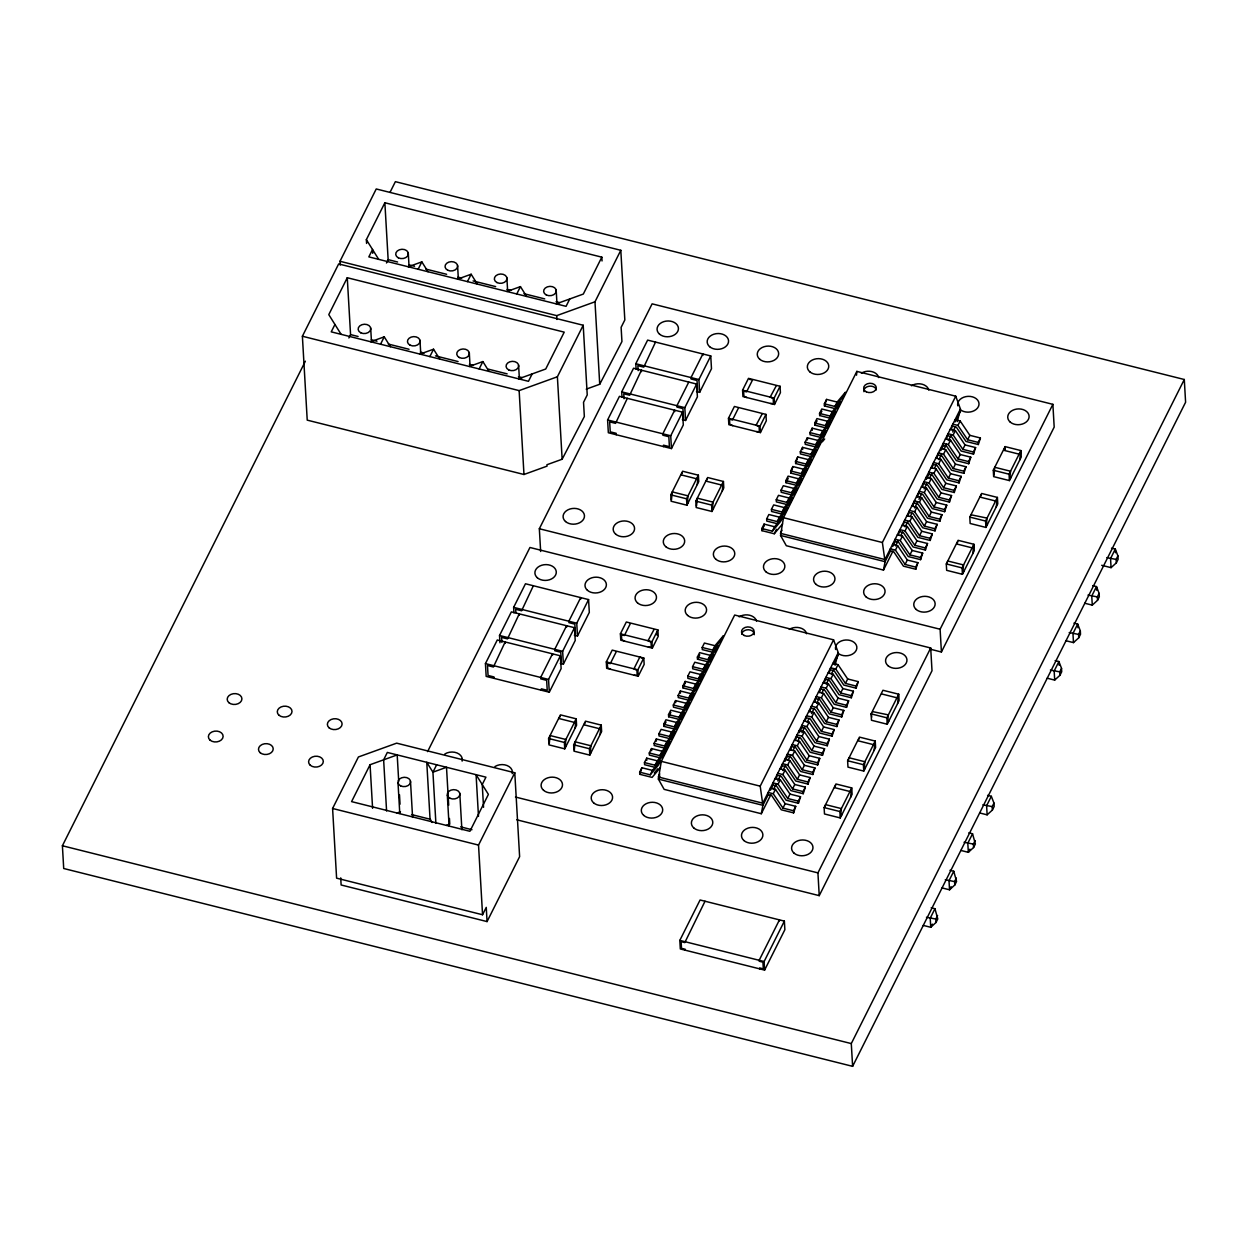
<?xml version="1.0" encoding="UTF-8"?>
<svg xmlns="http://www.w3.org/2000/svg" width="1248" height="1248" viewBox="0 0 1248 1248"><rect width="100%" height="100%" fill="white"/><g stroke="black" fill="none" stroke-linecap="round" stroke-linejoin="round"><path stroke-width="1.5" d="M856.534 375.196L856.846 371.389L955.75 396.193L960.43 409.016L957.278 421.59M761.296 813.727L762.902 805.319L760.204 786.162L833.57 639.834L734.666 615.03L661.3 761.358L658.382 779.111L664.139 789.36L761.296 813.727L770.827 794.726M856.846 371.389L783.479 517.702L780.546 535.454L786.318 545.719L883.475 570.071L885.082 561.678L882.383 542.506L955.75 396.193M835.099 665.231L838.266 652.657L833.57 639.834M302.39 336.242L338.66 263.936L583.206 325.26L587.231 394.93L583.534 402.308L584.345 416.536L562.146 459.233L546.952 464.724L547.03 466.144L523.973 474.49L307.226 420.139L302.39 336.242L519.137 390.608L557.388 376.771L583.206 325.26M340.205 265.091L339.986 261.284L376.241 188.963L620.802 250.302L624.827 319.972L621.114 327.35L621.941 341.562L599.726 384.259L586.232 389.158M390.14 192.13L395.382 181.662L1184.29 379.501L1185.6 402.246L852.618 1066.338L63.71 868.499L62.4 845.754L305.37 361.202M518.606 378.83L545.719 369.018L564.221 332.14L347.272 277.727L328.786 314.621L341.11 334.324M366.584 243.438L366.366 239.647L384.868 202.753L601.817 257.166L602.035 260.957M334.948 324.48L331.235 331.859L528.466 381.311L532.163 373.932M348.878 337.958L350.563 334.604L347.272 277.727M386.474 262.985L388.144 259.631L384.868 202.753M380.546 344.214L384.244 336.835L390.406 346.694M418.142 269.256L421.84 261.877L428.002 271.721M429.858 356.585L433.555 349.206L439.717 359.05M467.438 281.611L471.151 274.232L477.298 284.092M479.154 368.94L482.867 361.561L489.013 371.42M516.75 293.982L520.447 286.603L526.609 296.447M569.759 298.958L566.062 306.337L368.831 256.885L372.528 249.506L372.746 253.297M601.817 257.166L583.315 294.06L556.202 303.872M487.063 921.586L486.252 907.374L482.555 914.753L336.601 878.155L332.592 808.486L358.41 756.974L396.661 743.153L514.784 772.777L519.62 856.658L487.063 921.586L341.125 884.988L340.72 877.89M599.726 384.259L594.984 301.798L620.802 250.302M398.72 781.451L397.192 754.915L370.063 764.728L351.577 801.622L469.903 831.293L488.405 794.399L476.081 774.696L478.483 816.395M427.58 751.624L529.948 547.482L930.696 647.993L932.006 670.738L819.234 895.643L516.781 819.796M540.649 551.491L539.339 528.746L652.111 303.841L1052.875 404.336L1054.186 427.097L941.413 652.002L930.072 649.147M485.441 663.593L497.281 639.99L560.383 655.808L561.132 668.616L549.292 692.219L486.174 676.4L485.441 663.593L548.543 679.427L549.292 692.219M499.949 642.798L499.528 635.482L511.368 611.879L574.486 627.697L575.219 640.489L563.378 664.108L560.227 663.312M513.942 612.862L513.63 607.37L525.47 583.768L588.572 599.586L589.321 612.378L577.481 635.996L574.33 635.201M607.604 419.952L619.445 396.349L682.562 412.168L683.296 424.96L671.455 448.578L608.338 432.744L607.604 419.952L670.722 435.786L671.455 448.578M622.019 397.332L621.707 391.841L633.547 368.222L696.649 384.056L697.398 396.848L685.558 420.467L682.391 419.671M636.121 369.205L635.794 363.73L647.634 340.111L710.752 355.945L711.485 368.737L699.644 392.356L696.493 391.56M436.644 764.806L432.931 772.184L435.895 823.368M533.364 585.733L521.602 610.771L515.689 609.289L515.876 612.612M627.338 398.315L615.576 423.353L609.664 421.871L610.241 431.824L616.153 433.306L616.231 434.725M655.528 342.092L643.765 367.13L637.853 365.648L638.134 370.625M688.771 382.075L676.931 405.694L677.009 407.113L682.921 408.595L683.498 418.548M548.543 679.427L560.383 655.808M563.378 664.108L562.645 651.316L574.486 627.697M577.481 635.996L576.748 623.204L588.572 599.586M670.722 435.786L682.562 412.168M685.558 420.467L684.809 407.675L696.649 384.056M699.644 392.356L698.911 379.548L710.752 355.945M482.555 914.753L478.53 845.083L514.784 772.777M548.59 738.488L560.43 714.87L576.217 718.832L576.576 725.228L564.736 748.847L548.964 744.884L548.59 738.488L564.377 742.451L564.736 748.847M670.769 494.848L682.609 471.229L698.381 475.192L698.755 481.588L686.915 505.206L671.128 501.244L670.769 494.848L686.54 498.794L686.915 505.206M560.102 716.321L558.995 718.536L574.782 722.498L575.89 720.283L575.11 728.177M682.282 472.68L681.174 474.895L696.946 478.858L698.053 476.642L697.273 484.536M564.377 742.451L576.217 718.832M686.54 498.794L698.381 475.192M606.31 661.924L612.222 650.114L643.781 658.024L644.155 664.42L638.227 676.229L606.668 668.32L606.31 661.924L637.868 669.833L638.227 676.229M620.396 633.812L626.324 622.003L657.883 629.912L658.242 636.308L652.33 648.118L620.771 640.208L620.396 633.812L651.955 641.722L652.33 648.118M728.473 418.283L734.401 406.474L765.944 414.383L766.319 420.779L760.406 432.588L728.848 424.679L728.473 418.283L760.032 426.192L760.406 432.588M742.576 390.172L748.488 378.362L780.047 386.272L780.421 392.668L774.493 404.477L742.934 396.568L742.576 390.172L774.134 398.081L774.493 404.477M573.643 744.775L585.484 721.157L601.255 725.119L601.63 731.515L589.789 755.118L574.018 751.171L573.643 744.775L589.415 748.722L589.789 755.118M695.807 501.119L707.647 477.516L723.434 481.478L723.793 487.874L711.953 511.477L696.181 507.53L695.807 501.119L711.594 505.081L711.953 511.477M585.156 722.608L584.048 724.823L599.82 728.785L600.928 726.57L600.148 734.464M707.32 478.967L706.212 481.182L721.999 485.129L723.107 482.914L722.327 490.823M589.415 748.722L601.255 725.119M711.594 505.081L723.434 481.478M637.868 669.833L643.781 658.024M651.955 641.722L657.883 629.912M760.032 426.192L765.944 414.383M774.134 398.081L780.047 386.272M639.662 772.169L641.878 767.754L652.439 770.39L660.738 760.562L658.523 764.993L650.224 774.821L639.662 772.169L639.787 774.306L652.111 777.395L660.41 767.567M644.467 762.59L646.698 758.16L657.244 760.796L665.543 750.968L663.328 755.399L655.028 765.227L644.467 762.59L644.592 764.712L655.153 767.364M649.288 752.996L651.503 748.566L662.064 751.218L670.348 741.374L668.132 745.805L659.833 755.633L649.288 752.996L649.412 755.118L659.974 757.77M654.092 743.402L656.308 738.972L666.869 741.624L675.168 731.78L672.937 736.211L664.654 746.039L654.092 743.402L654.217 745.524L666.541 748.628M658.897 733.808L661.128 729.378L671.674 732.03L679.973 722.202L677.758 726.617L669.458 736.46L658.897 733.808L659.022 735.946L671.346 739.034M663.718 724.214L665.933 719.784L676.494 722.436L684.778 712.608L682.562 717.023L674.263 726.866L663.718 724.214L663.827 726.352L676.166 729.44M668.522 714.62L670.738 710.19L681.299 712.842L689.598 703.014L687.367 707.444L679.084 717.272L668.522 714.62L668.647 716.758L679.208 719.41M673.327 705.026L675.558 700.596L686.104 703.248L694.403 693.42L692.188 697.85L683.888 707.678L673.327 705.026L673.452 707.164L684.013 709.816M678.148 695.432L680.363 691.002L690.924 693.654L699.208 683.826L696.992 688.256L688.693 698.084L678.148 695.432L678.257 697.57L688.834 700.222M682.952 685.838L685.168 681.424L695.729 684.06L704.028 674.232L701.797 678.662L693.514 688.49L682.952 685.838L683.077 687.976L693.638 690.628M687.757 676.244L689.988 671.83L700.534 674.466L708.833 664.638L706.618 669.068L698.318 678.896L687.757 676.244L687.882 678.382L700.206 681.47M692.578 666.666L694.793 662.236L705.354 664.888L713.638 655.044L711.422 659.474L703.123 669.302L692.578 666.666L692.687 668.788L705.026 671.876M697.382 657.072L699.598 652.642L710.159 655.294L718.458 645.45L716.227 649.88L707.944 659.708L697.382 657.072L697.507 659.194L708.068 661.846M702.187 647.478L704.402 643.048L714.964 645.7L723.263 635.872L721.048 640.286L712.748 650.13L702.187 647.478L702.312 649.615L712.873 652.252M761.826 528.528L764.057 524.098L774.602 526.75L782.902 516.922L780.686 521.352L772.387 531.18L761.826 528.528L761.951 530.665L774.275 533.754L782.574 523.926M766.646 518.934L768.862 514.519L779.423 517.156L787.722 507.328L785.491 511.758L777.192 521.586L766.646 518.934L766.771 521.071L777.332 523.723M771.451 509.34L773.666 504.925L784.228 507.562L792.527 497.734L790.312 502.164L782.012 511.992L771.451 509.34L771.576 511.477L783.9 514.566M776.256 499.762L778.487 495.331L789.032 497.968L797.332 488.14L795.116 492.57L786.817 502.398L776.256 499.762L776.381 501.883L788.705 504.972M781.076 490.168L783.292 485.737L793.853 488.389L802.152 478.546L799.921 482.976L791.622 492.804L781.076 490.168L781.201 492.289L791.762 494.941M785.881 480.574L788.096 476.143L798.658 478.795L806.957 468.952L804.742 473.382L796.442 483.21L785.881 480.574L786.006 482.695L796.567 485.347M790.686 470.98L792.917 466.549L803.462 469.201L811.762 459.373L809.546 463.788L801.247 473.632L790.686 470.98L790.811 473.117L803.135 476.206M795.506 461.386L797.722 456.955L808.283 459.607L816.566 449.779L814.351 454.21L806.052 464.038L795.506 461.386L795.631 463.523L806.192 466.175M800.311 451.792L802.526 447.361L813.088 450.013L821.387 440.185L819.172 444.616L810.872 454.444L800.311 451.792L800.436 453.929L810.997 456.581M805.116 442.198L807.347 437.767L817.892 440.419L826.192 430.591L823.976 435.022L815.677 444.85L805.116 442.198L805.241 444.335L817.565 447.424M809.936 432.604L812.152 428.173L822.713 430.825L830.996 420.997L828.781 425.428L820.482 435.256L809.936 432.604L810.061 434.741L820.622 437.393M814.741 423.01L816.956 418.595L827.518 421.231L835.817 411.403L833.586 415.834L825.302 425.662L814.741 423.01L814.866 425.147L827.19 428.236M819.546 413.431L821.777 409.001L832.322 411.637L840.622 401.809L838.406 406.24L830.107 416.068L819.546 413.431L819.671 415.553L831.995 418.642M824.366 403.837L826.582 399.407L837.143 402.059L845.426 392.215L843.211 396.646L834.912 406.474L824.366 403.837L824.476 405.959L835.052 408.611M639.787 774.306L641.878 767.754M663.827 726.352L666.058 721.921M668.647 716.758L670.862 712.327M683.077 687.976L684.559 685.027M697.507 659.194L699.722 654.779M761.951 530.665L763.433 527.717M786.006 482.695L788.221 478.28M790.811 473.117L792.917 466.549M795.631 463.523L797.722 456.955M814.866 425.147L817.081 420.716M819.671 415.553L821.886 411.122M824.476 405.959L826.582 399.407M650.224 774.821L652.439 770.39M655.028 765.227L657.244 760.796M659.833 755.633L662.064 751.218M664.654 746.039L666.869 741.624M669.458 736.46L671.674 732.03M674.263 726.866L676.494 722.436M679.084 717.272L681.299 712.842M683.888 707.678L686.104 703.248M688.693 698.084L690.924 693.654M693.514 688.49L695.729 684.06M698.318 678.896L700.534 674.466M703.123 669.302L705.354 664.888M707.944 659.708L710.159 655.294M712.748 650.13L714.964 645.7M772.387 531.18L774.602 526.75M777.192 521.586L779.423 517.156M782.012 511.992L784.228 507.562M786.817 502.398L789.032 497.968M791.622 492.804L793.853 488.389M796.442 483.21L798.658 478.795M801.247 473.632L803.462 469.201M806.052 464.038L808.283 459.607M810.872 454.444L813.088 450.013M815.677 444.85L817.892 440.419M820.482 435.256L822.713 430.825M825.302 425.662L827.518 421.231M830.107 416.068L832.322 411.637M834.912 406.474L837.143 402.059M774.275 533.754L776.506 529.324M659.786 773.916L658.258 776.974L762.778 803.182L838.266 652.657M781.95 530.275L780.421 533.333L884.957 559.541L960.43 409.016M659.911 776.053L658.382 779.111L762.902 805.319L768.269 794.617L768.144 792.48L773.245 793.759L782.948 808.111L793.494 810.748L793.619 812.885L781.295 809.796L771.607 795.46L768.269 794.617M679.817 940.399L700.081 899.995L784.368 921.118L784.867 929.698L764.603 970.102L680.316 948.964L679.817 940.399L764.104 961.537L764.603 970.102M705.026 901.228L684.809 942.583L681.112 941.663L681.502 948.324L685.199 949.26L685.261 950.212M770.484 790.187L773.074 785.023L772.964 782.886L778.066 784.165L787.753 798.517L798.314 801.154L798.424 803.291L786.1 800.202L776.412 785.866L773.074 785.023M776.162 778.877L777.769 773.308L782.87 774.587L792.558 788.923L803.119 791.575L803.244 793.697L790.92 790.608L781.217 776.272L777.894 775.429M780.967 769.283L782.574 763.714L787.675 764.993L797.378 779.329L807.924 781.981L808.049 784.103L795.725 781.014L786.037 766.678L782.699 765.835M784.914 761.42L787.504 756.241L787.394 754.12L792.496 755.399L802.183 769.735L812.744 772.387L812.854 774.509L800.53 771.42L790.842 757.084L787.504 756.241M790.592 750.095L792.199 744.526L797.3 745.805L806.988 760.141L817.549 762.793L817.674 764.93L805.35 761.826L795.647 747.49L792.324 746.663M795.397 740.501L797.004 734.932L802.105 736.211L811.793 750.547L822.354 753.199L822.479 755.336L810.155 752.248L800.467 737.896L797.129 737.069M799.344 732.638L801.934 727.475L801.824 725.338L806.926 726.617L816.613 740.953L827.174 743.605L827.284 745.742L814.96 742.654L805.272 728.302L801.934 727.475M805.022 721.328L806.629 715.744L811.73 717.023L821.418 731.359L831.979 734.011L832.104 736.148L819.78 733.06L810.077 718.708L806.754 717.881M809.827 711.734L811.434 706.15L816.535 707.429L826.223 721.781L836.784 724.417L836.909 726.554L824.585 723.466L814.897 709.129L811.559 708.287M814.648 702.14L816.239 696.556L821.356 697.835L831.043 712.187L841.589 714.823L841.714 716.96L829.39 713.872L819.702 699.535L816.364 698.693M819.452 692.546L821.059 686.962L826.16 688.256L835.848 702.593L846.409 705.245L846.534 707.366L834.21 704.278L824.507 689.941L821.184 689.099M824.257 682.952L825.864 677.383L830.965 678.662L840.653 692.999L851.214 695.651L851.339 697.772L839.015 694.684L829.327 680.347L825.989 679.505M829.078 673.358L830.669 667.789L835.786 669.068L845.473 683.405L856.019 686.057L856.144 688.178L843.82 685.09L834.132 670.753L830.794 669.911M833.789 663.967L838.391 654.794M890.448 550.976L893.771 551.803L903.458 566.155L915.798 569.244L915.673 567.107L905.112 564.455L895.424 550.118L890.323 548.839L890.448 550.976L885.082 561.678L780.546 535.454M892.663 546.546L895.253 541.382L895.128 539.245L900.229 540.524L909.917 554.876L920.478 557.513L920.603 559.65L908.279 556.561L898.591 542.209L895.253 541.382M898.326 535.236L899.933 529.651L905.034 530.93L914.737 545.282L925.283 547.919L925.408 550.056L913.084 546.967L903.396 532.631L900.058 531.788M903.146 525.642L904.753 520.057L909.854 521.336L919.542 535.688L930.103 538.325L930.212 540.462L917.888 537.373L908.201 523.037L904.862 522.194M907.951 516.048L909.558 510.479L914.659 511.758L924.347 526.094L934.908 528.746L935.033 530.868L922.709 527.779L913.006 513.443L909.683 512.6M912.756 506.454L914.363 500.885L919.464 502.164L929.167 516.5L939.713 519.152L939.838 521.274L927.514 518.185L917.826 503.849L914.488 503.006M917.576 496.86L919.183 491.291L924.284 492.57L933.972 506.906L944.533 509.558L944.642 511.68L932.318 508.591L922.631 494.255L919.292 493.412M922.381 487.266L923.988 481.697L929.089 482.976L938.777 497.312L949.338 499.964L949.463 502.102L937.139 498.997L927.436 484.661L924.113 483.834M926.328 479.404L928.918 474.24L928.793 472.103L933.894 473.382L943.597 487.718L954.143 490.37L954.268 492.508L941.944 489.419L932.256 475.067L928.918 474.24M932.006 468.094L933.613 462.509L938.714 463.788L948.402 478.124L958.963 480.776L959.072 482.914L946.748 479.825L937.061 465.473L933.722 464.646M936.811 458.5L938.418 452.915L943.519 454.194L953.207 468.546L963.768 471.182L963.893 473.32L951.569 470.231L941.866 455.879L938.543 455.052M940.758 450.622L943.348 445.458L943.223 443.321L948.324 444.6L958.012 458.952L968.573 461.588L968.698 463.726L956.374 460.637L946.686 446.3L943.348 445.458M946.436 439.312L948.043 433.727L953.144 435.006L962.832 449.358L973.393 451.994L973.502 454.132L961.178 451.043L951.491 436.706L948.152 435.864M951.241 429.718L952.848 424.148L957.949 425.428L967.637 439.764L978.198 442.416L978.323 444.538L965.999 441.449L956.296 427.112L952.973 426.27M955.188 421.84L960.554 411.154M773.417 789.547L776.022 784.368M777.754 780.92L780.343 775.741M782.948 770.562L785.538 765.383M788.128 760.204L790.733 755.024M793.322 749.845L795.054 746.398M797.659 741.218L799.391 737.755M801.98 732.592L804.586 727.412M807.175 722.233L808.907 718.77M811.512 713.591L814.102 708.412M816.707 703.232L819.296 698.053M821.902 692.874L823.633 689.426M826.223 684.247L828.812 679.068M831.418 673.889L834.007 668.71M883.475 570.071L892.991 551.086M895.596 545.906L898.186 540.727M900.791 535.548L902.507 532.1M905.112 526.921L907.702 521.742M910.307 516.563L912.038 513.115M914.628 507.936L917.233 502.757M918.965 499.294L921.554 494.114M924.16 488.935L926.749 483.756M929.354 478.577L931.944 473.398M934.549 468.218L936.281 464.771M938.87 459.592L941.46 454.412M944.065 449.233L946.655 444.054M948.386 440.606L950.992 435.427M952.723 431.964L955.313 426.785M773.245 793.759L775.476 789.344L770.375 788.05M778.066 784.165L780.281 779.75L775.18 778.471M782.87 774.587L785.086 770.156L779.984 768.877M787.675 764.993L789.906 760.562L784.805 759.283M792.496 755.399L794.711 750.968L789.61 749.689M797.3 745.805L799.516 741.374L794.414 740.095M802.105 736.211L804.336 731.78L799.219 730.501M806.926 726.617L809.141 722.186L804.04 720.907M811.73 717.023L813.946 712.592L808.844 711.313M816.535 707.429L818.766 703.014L813.649 701.719M821.356 697.835L823.571 693.42L818.47 692.141M826.16 688.256L828.376 683.826L823.274 682.547M830.965 678.662L833.196 674.232L828.079 672.953M835.786 669.068L838.001 664.638L832.9 663.359M895.424 550.118L897.64 545.688L892.538 544.409M900.229 540.524L902.444 536.094L897.343 534.815M905.034 530.93L907.265 526.516L902.164 525.236M909.854 521.336L912.07 516.922L906.968 515.642M914.659 511.758L916.874 507.328L911.773 506.048M919.464 502.164L921.695 497.734L916.594 496.454M924.284 492.57L926.5 488.14L921.398 486.86M929.089 482.976L931.304 478.546L926.203 477.266M933.894 473.382L936.125 468.952L931.024 467.672M938.714 463.788L940.93 459.358L935.828 458.078M943.519 454.194L945.734 449.764L940.633 448.484M948.324 444.6L950.555 440.185L945.438 438.89M953.144 435.006L955.36 430.591L950.258 429.312M957.949 425.428L960.164 420.997L955.063 419.718M782.948 808.111L785.164 803.681L775.476 789.344M787.753 798.517L789.968 794.087L780.281 779.75M792.558 788.923L794.773 784.493L785.086 770.156M797.378 779.329L799.594 774.899L789.906 760.562M802.183 769.735L804.398 765.305L794.711 750.968M806.988 760.141L809.203 755.711L799.516 741.374M811.793 750.547L814.024 746.117L804.336 731.78M816.613 740.953L818.828 736.538L809.141 722.186M821.418 731.359L823.633 726.944L813.946 712.592M826.223 721.781L828.454 717.35L818.766 703.014M831.043 712.187L833.258 707.756L823.571 693.42M835.848 702.593L838.063 698.162L828.376 683.826M840.653 692.999L842.884 688.568L833.196 674.232M845.473 683.405L847.688 678.974L838.001 664.638M905.112 564.455L907.327 560.04L897.64 545.688M909.917 554.876L912.148 550.446L902.444 536.094M914.737 545.282L916.952 540.852L907.265 526.516M919.542 535.688L921.757 531.258L912.07 516.922M924.347 526.094L926.578 521.664L916.874 507.328M929.167 516.5L931.382 512.07L921.695 497.734M933.972 506.906L936.187 502.476L926.5 488.14M938.777 497.312L941.008 492.882L931.304 478.546M943.597 487.718L945.812 483.288L936.125 468.952M948.402 478.124L950.617 473.71L940.93 459.358M953.207 468.546L955.422 464.116L945.734 449.764M958.012 458.952L960.242 454.522L950.555 440.185M962.832 449.358L965.047 444.928L955.36 430.591M967.637 439.764L969.852 435.334L960.164 420.997M793.494 810.748L795.725 806.333L785.164 803.681M798.314 801.154L800.53 796.739L789.968 794.087M803.119 791.575L805.334 787.145L794.773 784.493M807.924 781.981L810.155 777.551L799.594 774.899M812.744 772.387L814.96 767.957L804.398 765.305M817.549 762.793L819.764 758.363L809.203 755.711M822.354 753.199L824.569 748.769L814.024 746.117M827.174 743.605L829.39 739.175L818.828 736.538M831.979 734.011L834.194 729.581L823.633 726.944M836.784 724.417L838.999 720.002L828.454 717.35M841.589 714.823L843.82 710.408L833.258 707.756M846.409 705.245L848.624 700.814L838.063 698.162M851.214 695.651L853.429 691.22L842.884 688.568M856.019 686.057L858.25 681.626L847.688 678.974M915.673 567.107L917.888 562.676L907.327 560.04M920.478 557.513L922.693 553.082L912.148 550.446M925.283 547.919L927.514 543.504L916.952 540.852M930.103 538.325L932.318 533.91L921.757 531.258M934.908 528.746L937.123 524.316L926.578 521.664M939.713 519.152L941.944 514.722L931.382 512.07M944.533 509.558L946.748 505.128L936.187 502.476M949.338 499.964L951.553 495.534L941.008 492.882M954.143 490.37L956.374 485.94L945.812 483.288M958.963 480.776L961.178 476.346L950.617 473.71M963.768 471.182L965.983 466.752L955.422 464.116M968.573 461.588L970.788 457.174L960.242 454.522M973.393 451.994L975.608 447.58L965.047 444.928M978.198 442.416L980.413 437.986L969.852 435.334M793.619 812.885L795.725 806.333M798.424 803.291L800.53 796.739M803.244 793.697L805.334 787.145M808.049 784.103L810.155 777.551M812.854 774.509L814.96 767.957M817.674 764.93L819.764 758.363M822.479 755.336L824.569 748.769M827.284 745.742L829.39 739.175M832.104 736.148L834.194 729.581M836.909 726.554L838.999 720.002M841.714 716.96L843.82 710.408M846.534 707.366L848.624 700.814M851.339 697.772L853.429 691.22M856.144 688.178L858.25 681.626M915.798 569.244L917.888 562.676M920.603 559.65L922.693 553.082M925.408 550.056L927.514 543.504M930.212 540.462L932.318 533.91M935.033 530.868L937.123 524.316M939.838 521.274L941.944 514.722M944.642 511.68L946.748 505.128M949.463 502.102L951.553 495.534M954.268 492.508L956.374 485.94M959.072 482.914L961.178 476.346M963.893 473.32L965.983 466.752M968.698 463.726L970.788 457.174M973.502 454.132L975.608 447.58M978.323 444.538L980.413 437.986M824.117 807.581L835.957 783.978L851.744 787.925L852.103 794.321L840.263 817.939L824.491 813.977L824.117 807.581L839.904 811.543L840.263 817.939M847.61 760.734L859.451 737.116L875.238 741.078L875.597 747.474L863.756 771.077L847.985 767.13L847.61 760.734L863.398 764.681L863.756 771.077M871.104 713.872L882.944 690.269L898.732 694.216L899.09 700.612L887.25 724.23L871.478 720.268L871.104 713.872L886.891 717.834L887.25 724.23M946.296 563.94L958.121 540.322L973.908 544.284L974.282 550.68L962.442 574.298L946.655 570.336L946.296 563.94L962.068 567.902L962.442 574.298M969.79 517.078L981.63 493.475L997.402 497.422L997.776 503.833L985.936 527.436L970.148 523.489L969.79 517.078L985.561 521.04L985.936 527.436M993.283 470.231L1005.124 446.612L1020.895 450.575L1021.27 456.971L1009.429 480.589L993.642 476.627L993.283 470.231L1009.055 474.193L1009.429 480.589M824.522 807.55L825.599 804.632L841.37 808.595L840.59 816.488L841.745 814.991M835.63 785.413L834.522 787.628L850.294 791.591L851.401 789.376L850.621 797.269M848.032 760.703L849.092 757.77L864.864 761.732L864.084 769.642L865.238 768.128M859.123 738.566L858.016 740.782L873.787 744.728L874.895 742.529L874.115 750.422M946.702 563.909L947.762 560.992L963.55 564.938L962.77 572.848L963.908 571.334M957.793 541.772L956.686 543.988L972.473 547.95L973.58 545.735L972.8 553.628M981.287 494.926L980.179 497.141L995.966 501.088L997.074 498.872L996.294 506.782M1004.78 448.063L1003.673 450.278L1019.46 454.241L1020.568 452.026L1019.788 459.919M764.104 961.537L784.368 921.118M839.904 811.543L851.744 787.925M863.398 764.681L875.238 741.078M886.891 717.834L898.732 694.216M962.068 567.902L973.908 544.284M985.561 521.04L997.402 497.422M1009.055 474.193L1020.895 450.575M819.234 895.643L817.924 872.882L930.696 647.993M941.413 652.002L940.103 629.242L1052.875 404.336M852.618 1066.338L851.292 1043.578L1184.29 379.501M931.211 907.795L934.955 908.731L930.212 918.185L930.743 927.28L923.239 925.408M949.993 870.308L953.753 871.26L949.01 880.698L949.541 889.793L942.037 887.921M968.791 832.837L972.551 833.773L967.808 843.211L968.339 852.322L960.835 850.434M987.589 795.35L991.333 796.286L986.606 805.74L987.137 814.835L979.633 812.947M932.318 924.128L930.743 927.28L936 922.475L937.778 918.934L934.955 908.731M951.116 886.657L949.541 889.793L954.798 884.988L956.576 881.447L953.753 871.26M969.914 849.17L968.339 852.322L973.596 847.517L975.374 843.976L972.551 833.773M936 922.475L935.813 919.058L937.576 915.517M954.798 884.988L954.595 881.587L956.374 878.046M973.596 847.517L973.393 844.1L975.172 840.559M987.137 814.835L992.394 810.03L992.191 806.614L993.97 803.072L991.333 796.286M1047.181 678.21L1054.685 680.098L1059.958 675.293L1059.755 671.876L1061.533 668.335L1058.897 661.549L1055.153 660.613M1065.979 640.739L1073.483 642.611L1078.74 637.806L1078.553 634.39L1080.331 630.848L1077.695 624.062L1073.951 623.126M1084.777 603.252L1092.281 605.124L1097.538 600.319L1097.351 596.918L1099.114 593.377L1096.493 586.591L1092.733 585.64M1101.703 565.297L1111.079 567.653L1116.336 562.848L1116.133 559.432L1117.912 555.89L1115.291 549.104L1111.531 548.168M992.394 810.03L994.172 806.489L993.97 803.072M1059.958 675.293L1061.72 671.752L1061.533 668.335M1078.74 637.806L1080.518 634.265L1080.331 630.848M1097.538 600.319L1099.316 596.778L1099.114 593.377M1116.336 562.848L1118.114 559.291L1117.912 555.89M822.307 441.808L824.678 439M654.326 772.964L657.883 768.752M408.283 266.776L421.84 261.877M457.579 279.146L471.151 274.232M506.891 291.502L520.447 286.603M370.687 341.749L384.244 336.835M419.999 354.104L433.555 349.206M339.986 261.284L556.733 315.635L594.984 301.798M469.295 366.475L482.867 361.561M397.082 813.01L400.468 811.777M446.394 825.38L449.779 824.148L449.452 818.454M1116.133 559.432L1106.804 557.606M1097.351 596.918L1088.006 595.093M1078.553 634.39L1069.208 632.58M1059.755 671.876L1050.41 670.051M992.191 806.614L982.847 804.788M973.393 844.1L964.064 842.275M954.595 881.587L945.266 879.762M935.813 919.058L926.468 917.249M388.144 259.631L397.582 262.002M408.907 264.841L414.554 266.261M425.88 269.1L446.628 274.295M457.954 277.134L461.729 278.086M473.039 280.925L495.674 286.603M507 289.442L510.775 290.378M523.973 293.701L544.721 298.896M556.046 301.735L559.822 302.687M749.518 379.314L752.482 380.063L746.554 391.872L743.605 391.123L743.886 396.1L746.881 397.55M635.794 363.73L698.911 379.548M621.707 391.841L684.809 407.675M350.563 334.604L358.098 336.492M371.311 339.799L376.974 341.219M388.284 344.058L409.032 349.268M420.358 352.108L424.133 353.059M435.443 355.883L458.094 361.561M469.404 364.4L473.179 365.352M488.28 369.143L507.14 373.87M518.45 376.709L522.226 377.645M783.479 517.702L882.383 542.506M539.339 528.746L940.103 629.242M513.63 607.37L576.748 623.204M642.829 658.492L639.834 657.041L633.922 668.85L636.917 670.301L637.198 675.277L634.28 675.246M499.528 635.482L562.645 651.316M661.3 761.358L760.204 786.162M515.471 797.035L817.924 872.882M411.559 814.57L430.529 819.328M460.574 826.862L471.962 829.717M332.592 808.486L478.53 845.083M62.4 845.754L851.292 1043.578M366.366 239.647L378.69 259.35M432.104 822.494L430.061 819.203L426.769 762.325L432.931 772.184L446.503 767.27L448.687 805.194M1115.494 552.739L1115.291 549.104L1110.548 558.542L1111.079 567.653M1096.696 590.226L1096.493 586.591L1091.75 596.029L1092.281 605.124M1077.913 627.713L1077.695 624.062L1072.952 633.516L1073.483 642.611M1059.115 665.2L1058.897 661.549L1054.17 671.003L1054.685 680.098M1010.911 477.625L1009.757 479.138L1010.537 471.229L994.75 467.282L993.97 475.176M1005.124 446.612L1005.295 449.81M987.418 524.488L986.263 525.985L987.043 518.092L971.303 514.847M897.608 703.56L898.388 695.666L897.281 697.882L881.509 693.919M888.732 721.282L887.578 722.779L888.358 714.886L872.633 711.625M871.525 713.84L871.712 717.163M812.152 428.173L812.276 430.31M807.347 437.767L807.456 439.904M802.526 447.361L802.651 449.498M776.147 385.991L770.188 397.082L773.183 398.549L773.464 403.525L770.546 403.494M762.044 414.102L756.085 425.209L759.08 426.66L759.377 431.636L756.46 431.605M764.057 524.098L764.182 526.235M779.485 920.837L779.438 919.885L759.174 960.289L759.221 961.241L762.934 962.177L763.308 968.838L759.611 967.918L759.658 968.869M738.379 408.174L732.467 419.983L729.503 419.234L729.784 424.211L732.794 425.662M713.435 508.529L712.296 510.026L713.076 502.133L697.289 498.17L696.509 506.08M702.936 355.384L702.858 353.964L691.018 377.582L691.096 379.002L697.024 380.484L697.601 390.437M688.397 502.242L687.242 503.755L688.022 495.846L672.251 491.899L671.471 499.793M674.747 411.606L674.669 410.186L662.828 433.805L662.906 435.224L668.834 436.706L669.396 446.659L663.484 445.177L663.562 446.597M685.168 681.424L685.292 683.545M680.363 691.002L680.488 693.139M675.558 700.596L675.667 702.733M657.025 632.034L657.212 635.357M641.519 371.623L641.425 370.204L629.678 395.242L623.75 393.76L624.047 398.736M653.968 629.632L648.008 640.739L651.019 642.19L651.3 647.166L648.383 647.135M656.308 738.972L656.432 741.109M651.503 748.566L651.628 750.703M646.698 758.16L646.823 760.282M630.302 623.704L624.39 635.513L621.426 634.764L621.722 639.74L624.718 641.191M616.216 651.815L610.288 663.624L607.339 662.875L607.62 667.852L610.615 669.302M591.271 752.17L590.117 753.683L590.897 745.774L575.125 741.811L574.345 749.72M580.772 599.024L580.694 597.605L568.854 621.223L568.932 622.643L574.844 624.125L575.422 634.078M556.187 290.113L556.967 303.514M556.733 315.635L556.951 319.441M557.388 376.771L562.146 459.233M566.67 627.151L566.592 625.716L554.752 649.334L554.83 650.754L560.758 652.236L561.335 662.189M566.218 745.898L565.079 747.396L565.859 739.487L550.072 735.54L549.292 743.434M552.583 655.262L552.505 653.827L540.665 677.446L540.743 678.865L546.655 680.347L547.232 690.3L541.32 688.818L541.398 690.238M518.591 365.071L519.371 378.472M519.137 390.608L523.973 474.49M506.875 277.742L507.655 291.143M519.34 615.28L519.262 613.844L507.499 638.882L501.587 637.4L501.868 642.377M505.253 643.391L505.159 641.971L493.412 666.994L487.484 665.512L488.062 675.464L493.974 676.946L494.068 678.366M469.295 352.716L470.059 366.116M457.579 265.372L458.344 278.772M483.553 807.3L482.243 784.54L485.94 777.161L387.332 752.435L383.635 759.814L386.584 810.997M459.794 793.4L461.885 829.764M447.33 795.257L449.093 825.88M419.983 340.345L420.763 353.746M408.268 253.016L409.048 266.417M410.483 781.03L412.589 817.393M399.485 794.726L400.031 804.196M398.018 782.886L399.781 813.509M370.672 327.974L371.452 341.375M370.063 764.728L372.59 808.33M957.778 405.818A10.702 7.894 -3.3 0 1 970.289 396.427A10.702 7.894 -3.3 0 1 977.543 408.018A10.702 7.894 -3.3 0 1 960.071 409.484M911.446 385.757A10.702 7.894 -3.3 0 1 928.793 390.109M861.338 373.199A10.702 7.894 -3.3 0 1 878.701 377.551M863.897 391.7A6.318 4.664 -3.3 0 1 869.092 386.209A6.318 4.664 -3.3 0 1 876.361 389.844M494.91 766.568A10.702 7.894 -3.3 0 1 507.156 765.554A10.702 7.894 -3.3 0 1 512.226 773.682M444.818 754.01A10.702 7.894 -3.3 0 1 457.064 752.981A10.702 7.894 -3.3 0 1 462.134 761.124M835.598 649.459A10.702 7.894 -3.3 0 1 848.125 640.068A10.702 7.894 -3.3 0 1 855.379 651.659A10.702 7.894 -3.3 0 1 837.892 653.125M789.266 629.398A10.702 7.894 -3.3 0 1 806.629 633.75M739.175 616.84A10.702 7.894 -3.3 0 1 756.522 621.192M741.671 634.14A6.318 4.664 -3.3 0 1 748.566 629.756A6.318 4.664 -3.3 0 1 754.244 634.702M210.054 740.126A7.379 5.444 -3.3 0 0 222.659 738.254A7.379 5.444 -3.3 0 0 214.547 731.172A7.379 5.444 -3.3 0 0 210.054 740.126M228.852 702.64A7.379 5.444 -3.3 0 0 241.457 700.768A7.379 5.444 -3.3 0 0 233.345 693.701A7.379 5.444 -3.3 0 0 228.852 702.64M260.146 752.684A7.379 5.444 -3.3 0 0 272.75 750.812A7.379 5.444 -3.3 0 0 264.638 743.746A7.379 5.444 -3.3 0 0 260.146 752.684M278.944 715.198A7.379 5.444 -3.3 0 0 291.548 713.326A7.379 5.444 -3.3 0 0 283.436 706.259A7.379 5.444 -3.3 0 0 278.944 715.198M310.253 765.242A7.379 5.444 -3.3 0 0 322.842 763.37A7.379 5.444 -3.3 0 0 314.73 756.304A7.379 5.444 -3.3 0 0 310.253 765.242M329.035 727.771A7.379 5.444 -3.3 0 0 341.64 725.884A7.379 5.444 -3.3 0 0 333.528 718.817A7.379 5.444 -3.3 0 0 329.035 727.771M916.188 609.461A10.702 7.894 -3.3 0 0 934.471 606.731A10.702 7.894 -3.3 0 0 922.693 596.482A10.702 7.894 -3.3 0 0 916.188 609.461M866.081 596.903A10.702 7.894 -3.3 0 0 884.38 594.173A10.702 7.894 -3.3 0 0 872.602 583.908A10.702 7.894 -3.3 0 0 866.081 596.903M815.989 584.329A10.702 7.894 -3.3 0 0 834.272 581.615A10.702 7.894 -3.3 0 0 822.51 571.35A10.702 7.894 -3.3 0 0 815.989 584.329M765.898 571.771A10.702 7.894 -3.3 0 0 784.181 569.041A10.702 7.894 -3.3 0 0 772.403 558.792A10.702 7.894 -3.3 0 0 765.898 571.771M715.806 559.213A10.702 7.894 -3.3 0 0 734.089 556.483A10.702 7.894 -3.3 0 0 722.311 546.218A10.702 7.894 -3.3 0 0 715.806 559.213M665.714 546.64A10.702 7.894 -3.3 0 0 683.998 543.925A10.702 7.894 -3.3 0 0 672.22 533.66A10.702 7.894 -3.3 0 0 665.714 546.64M615.607 534.082A10.702 7.894 -3.3 0 0 633.89 531.367A10.702 7.894 -3.3 0 0 622.128 521.102A10.702 7.894 -3.3 0 0 615.607 534.082M565.516 521.524A10.702 7.894 -3.3 0 0 583.799 518.794A10.702 7.894 -3.3 0 0 572.036 508.544A10.702 7.894 -3.3 0 0 565.516 521.524M1010.162 422.042A10.702 7.894 -3.3 0 0 1028.446 419.312A10.702 7.894 -3.3 0 0 1016.668 409.063A10.702 7.894 -3.3 0 0 1010.162 422.042M809.78 371.795A10.702 7.894 -3.3 0 0 828.064 369.065A10.702 7.894 -3.3 0 0 816.286 358.8A10.702 7.894 -3.3 0 0 809.78 371.795M759.689 359.221A10.702 7.894 -3.3 0 0 777.972 356.507A10.702 7.894 -3.3 0 0 766.194 346.242A10.702 7.894 -3.3 0 0 759.689 359.221M659.49 334.105A10.702 7.894 -3.3 0 0 677.773 331.375A10.702 7.894 -3.3 0 0 666.011 321.126A10.702 7.894 -3.3 0 0 659.49 334.105M709.597 346.663A10.702 7.894 -3.3 0 0 727.88 343.949A10.702 7.894 -3.3 0 0 716.102 333.684A10.702 7.894 -3.3 0 0 709.597 346.663M866.284 391.825A6.318 4.664 -3.3 0 0 876.252 388.222A6.318 4.664 -3.3 0 0 867.36 383.76A6.318 4.664 -3.3 0 0 866.284 391.825M794.009 853.102A10.702 7.894 -3.3 0 0 812.292 850.387A10.702 7.894 -3.3 0 0 800.53 840.122A10.702 7.894 -3.3 0 0 794.009 853.102M743.917 840.544A10.702 7.894 -3.3 0 0 762.2 837.814A10.702 7.894 -3.3 0 0 750.422 827.549A10.702 7.894 -3.3 0 0 743.917 840.544M693.826 827.986A10.702 7.894 -3.3 0 0 712.109 825.256A10.702 7.894 -3.3 0 0 700.331 814.991A10.702 7.894 -3.3 0 0 693.826 827.986M643.734 815.412A10.702 7.894 -3.3 0 0 662.017 812.698A10.702 7.894 -3.3 0 0 650.239 802.433A10.702 7.894 -3.3 0 0 643.734 815.412M593.627 802.854A10.702 7.894 -3.3 0 0 611.91 800.124A10.702 7.894 -3.3 0 0 600.148 789.875A10.702 7.894 -3.3 0 0 593.627 802.854M543.535 790.296A10.702 7.894 -3.3 0 0 561.818 787.566A10.702 7.894 -3.3 0 0 550.056 777.301A10.702 7.894 -3.3 0 0 543.535 790.296M887.983 665.683A10.702 7.894 -3.3 0 0 906.282 662.969A10.702 7.894 -3.3 0 0 894.504 652.704A10.702 7.894 -3.3 0 0 887.983 665.683M687.617 615.436A10.702 7.894 -3.3 0 0 705.9 612.706A10.702 7.894 -3.3 0 0 694.122 602.456A10.702 7.894 -3.3 0 0 687.617 615.436M637.51 602.878A10.702 7.894 -3.3 0 0 655.793 600.148A10.702 7.894 -3.3 0 0 644.03 589.883A10.702 7.894 -3.3 0 0 637.51 602.878M537.326 577.746A10.702 7.894 -3.3 0 0 555.61 575.032A10.702 7.894 -3.3 0 0 543.832 564.767A10.702 7.894 -3.3 0 0 537.326 577.746M587.418 590.304A10.702 7.894 -3.3 0 0 605.701 587.59A10.702 7.894 -3.3 0 0 593.923 577.325A10.702 7.894 -3.3 0 0 587.418 590.304M744.12 635.466A6.318 4.664 -3.3 0 0 754.088 631.862A6.318 4.664 -3.3 0 0 745.181 627.401A6.318 4.664 -3.3 0 0 744.12 635.466M398.362 257.837A6.318 4.664 -3.3 0 0 408.33 254.233A6.318 4.664 -3.3 0 0 399.422 249.756A6.318 4.664 -3.3 0 0 398.362 257.837M447.658 270.192A6.318 4.664 -3.3 0 0 457.626 266.588A6.318 4.664 -3.3 0 0 448.734 262.127A6.318 4.664 -3.3 0 0 447.658 270.192M496.969 282.563A6.318 4.664 -3.3 0 0 506.938 278.959A6.318 4.664 -3.3 0 0 498.03 274.498A6.318 4.664 -3.3 0 0 496.969 282.563M546.281 294.934A6.318 4.664 -3.3 0 0 556.249 291.33A6.318 4.664 -3.3 0 0 547.342 286.853A6.318 4.664 -3.3 0 0 546.281 294.934M449.888 798.221A6.318 4.664 -3.3 0 0 459.857 794.617A6.318 4.664 -3.3 0 0 450.949 790.14A6.318 4.664 -3.3 0 0 449.888 798.221M400.577 785.85A6.318 4.664 -3.3 0 0 410.545 782.246A6.318 4.664 -3.3 0 0 401.638 777.785A6.318 4.664 -3.3 0 0 400.577 785.85M360.766 332.795A6.318 4.664 -3.3 0 0 370.734 329.191A6.318 4.664 -3.3 0 0 361.826 324.73A6.318 4.664 -3.3 0 0 360.766 332.795M410.077 345.166A6.318 4.664 -3.3 0 0 420.046 341.562A6.318 4.664 -3.3 0 0 411.138 337.1A6.318 4.664 -3.3 0 0 410.077 345.166M459.373 357.536A6.318 4.664 -3.3 0 0 469.342 353.933A6.318 4.664 -3.3 0 0 460.45 349.456A6.318 4.664 -3.3 0 0 459.373 357.536M508.685 369.892A6.318 4.664 -3.3 0 0 518.653 366.288A6.318 4.664 -3.3 0 0 509.746 361.826A6.318 4.664 -3.3 0 0 508.685 369.892"/></g></svg>
